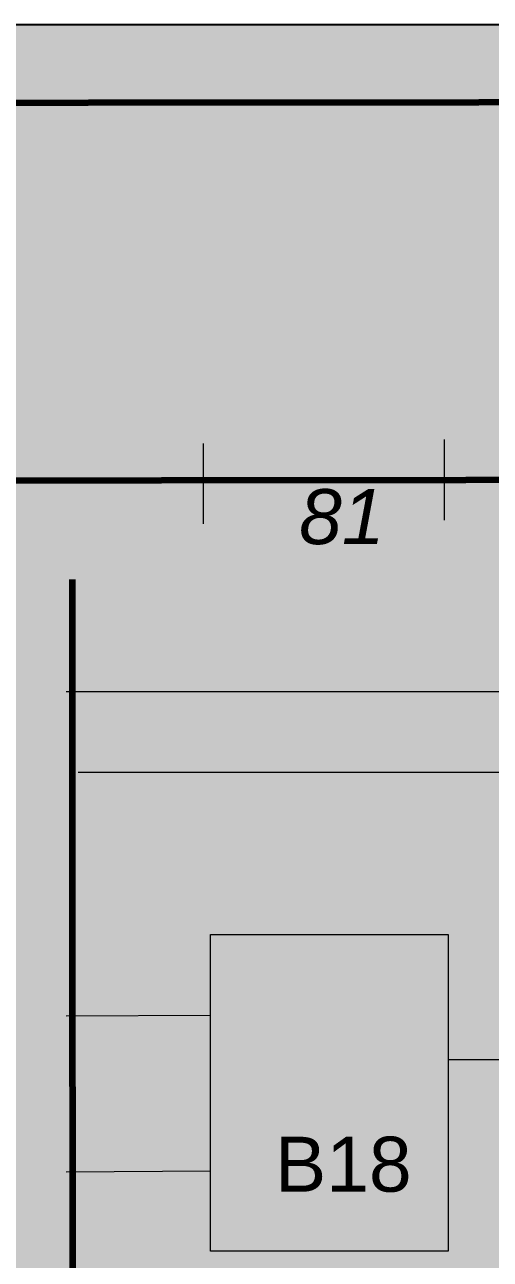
# Model space of a CAD drawing. Header units: millimetres. Extents: x 0 to 418, y 2 to 297.
# Drawn here: x 285.7 to 315, y 219.5 to 297 of the extents above; entities that cross this region are included whole.
import ezdxf
from ezdxf.xclip import XClip

# ---------------------------------------------------------------- set-up
doc = ezdxf.new("R2010")
doc.units = ezdxf.units.MM
doc.header["$MEASUREMENT"] = 0
doc.layers.get('0').update_dxf_attribs({"linetype": 'CONTINUOUS'})
doc.styles.add('Arial$001', font='arial.ttf', dxfattribs={"height": 3.45426})
doc.styles.add('Arial$201', font='ariali.ttf', dxfattribs={"oblique": 15, "height": 6.044954})

# ---------------------------------------------------------------- blocks, each defined once
blk = doc.blocks.new('MF239C630')
at = {"color": 0, "linetype": 'Continuous', "lineweight": 100, "true_color": 0x000007}
blk.add_lwpolyline([(19.75, 291.896), (412.405, 292.225), (412.405, 292.225)], dxfattribs=at)

msp = doc.modelspace()

# ---------------------------------------------------------------- hatches: boundary and pattern name
at = {"true_color": 0xffffff}
for points in [[(-0.132, 297.01), (-0.132, 1.627), (417.7, 1.627), (417.7, 297.01)], [(-0.132, 297.01), (-0.132, 1.89), (417.7, 1.89), (417.7, 297.01)], [(297.39, 239.897), (297.39, 220.015), (312.305, 220.015), (312.305, 239.897)]]:
    msp.add_hatch(color=0, dxfattribs=at).paths.add_polyline_path(points)
at = {"true_color": 0x000007}
h = msp.add_hatch(color=0, dxfattribs=at)
h.paths.add_polyline_path([(288.18, 264.202), (288.641, 266.373), (288.641, 266.373), (288.616, 266.355), (288.59, 266.337), (288.563, 266.318), (288.535, 266.301), (288.507, 266.283), (288.477, 266.266), (288.447, 266.249), (288.416, 266.232), (288.384, 266.215), (288.351, 266.199), (288.318, 266.183), (288.283, 266.168), (288.248, 266.152), (288.212, 266.137), (288.174, 266.123), (288.137, 266.109), (288.098, 266.095), (288.058, 266.082), (288.018, 266.069), (287.976, 266.056), (287.934, 266.044), (287.891, 266.033), (287.847, 266.022), (287.802, 266.011), (287.802, 266.011), (287.868, 266.324), (287.868, 266.324), (287.891, 266.334), (287.913, 266.344), (287.936, 266.355), (287.958, 266.365), (287.981, 266.376), (288.003, 266.386), (288.026, 266.397), (288.048, 266.407), (288.071, 266.418), (288.093, 266.429), (288.115, 266.44), (288.137, 266.451), (288.159, 266.463), (288.181, 266.474), (288.203, 266.486), (288.225, 266.498), (288.246, 266.51), (288.268, 266.523), (288.289, 266.535), (288.311, 266.548), (288.332, 266.562), (288.353, 266.575), (288.374, 266.589), (288.394, 266.603), (288.394, 266.603), (288.417, 266.618), (288.438, 266.632), (288.46, 266.646), (288.48, 266.66), (288.501, 266.673), (288.521, 266.687), (288.54, 266.7), (288.559, 266.714), (288.577, 266.727), (288.595, 266.74), (288.612, 266.753), (288.628, 266.766), (288.645, 266.779), (288.66, 266.791), (288.676, 266.804), (288.69, 266.817), (288.704, 266.829), (288.718, 266.842), (288.731, 266.854), (288.744, 266.866), (288.756, 266.879), (288.767, 266.891), (288.778, 266.904), (288.789, 266.916), (288.795, 266.922), (288.801, 266.929), (288.807, 266.935), (288.813, 266.942), (288.82, 266.949), (288.826, 266.956), (288.832, 266.963), (288.838, 266.97), (288.844, 266.977), (288.85, 266.985), (288.857, 266.992), (288.863, 267), (288.869, 267.008), (288.875, 267.016), (288.881, 267.024), (288.887, 267.032), (288.894, 267.04), (288.9, 267.048), (288.906, 267.056), (288.912, 267.064), (288.918, 267.072), (288.925, 267.08), (288.931, 267.089), (288.937, 267.097), (289.151, 267.097), (288.542, 264.202), (288.18, 264.202), (288.542, 264.202)])
h.paths.add_polyline_path([(292.39, 264.202), (292.39, 264.202), (292.395, 264.227), (292.399, 264.252), (292.404, 264.278), (292.409, 264.304), (292.415, 264.33), (292.421, 264.357), (292.427, 264.383), (292.434, 264.411), (292.441, 264.438), (292.449, 264.466), (292.456, 264.494), (292.464, 264.523), (292.473, 264.552), (292.481, 264.581), (292.49, 264.611), (292.5, 264.641), (292.51, 264.671), (292.52, 264.702), (292.53, 264.733), (292.541, 264.764), (292.552, 264.796), (292.564, 264.828), (292.575, 264.86), (292.588, 264.893), (292.588, 264.893), (292.604, 264.934), (292.621, 264.975), (292.638, 265.016), (292.656, 265.058), (292.674, 265.099), (292.692, 265.14), (292.711, 265.181), (292.73, 265.222), (292.749, 265.263), (292.769, 265.304), (292.789, 265.345), (292.81, 265.386), (292.83, 265.428), (292.851, 265.469), (292.873, 265.51), (292.895, 265.551), (292.917, 265.592), (292.939, 265.633), (292.962, 265.674), (292.985, 265.715), (293.008, 265.756), (293.032, 265.798), (293.056, 265.839), (293.081, 265.88), (293.106, 265.921), (293.131, 265.961), (293.156, 266.001), (293.181, 266.04), (293.207, 266.079), (293.232, 266.117), (293.258, 266.155), (293.284, 266.192), (293.311, 266.229), (293.337, 266.265), (293.364, 266.301), (293.391, 266.336), (293.419, 266.371), (293.446, 266.405), (293.474, 266.439), (293.502, 266.472), (293.531, 266.504), (293.56, 266.537), (293.589, 266.568), (293.618, 266.599), (293.648, 266.63), (293.678, 266.66), (293.708, 266.689), (293.739, 266.719), (292.292, 266.719), (292.374, 267.047), (294.216, 267.047), (294.15, 266.719), (294.15, 266.719), (294.111, 266.685), (294.072, 266.651), (294.034, 266.615), (293.996, 266.579), (293.959, 266.542), (293.922, 266.503), (293.885, 266.464), (293.849, 266.424), (293.813, 266.383), (293.778, 266.341), (293.743, 266.298), (293.708, 266.254), (293.674, 266.209), (293.64, 266.164), (293.607, 266.118), (293.574, 266.07), (293.541, 266.023), (293.509, 265.974), (293.478, 265.924), (293.447, 265.874), (293.416, 265.823), (293.386, 265.772), (293.357, 265.719), (293.328, 265.666), (293.328, 265.666), (293.293, 265.602), (293.26, 265.539), (293.227, 265.476), (293.196, 265.413), (293.166, 265.35), (293.136, 265.287), (293.108, 265.225), (293.08, 265.162), (293.054, 265.1), (293.028, 265.039), (293.004, 264.977), (292.98, 264.916), (292.958, 264.855), (292.936, 264.794), (292.915, 264.733), (292.895, 264.673), (292.876, 264.613), (292.858, 264.554), (292.841, 264.494), (292.825, 264.435), (292.809, 264.377), (292.795, 264.318), (292.781, 264.26), (292.768, 264.202)])
h.paths.add_polyline_path([(292.39, 264.202), (292.768, 264.202)])
h = msp.add_hatch(color=0, dxfattribs=at)
edge = h.paths.add_edge_path()
edge.add_line((293.048, 256.621), (293.41, 256.654))
edge.add_spline(control_points=[(293.41, 256.654), (293.443, 256.473), (293.509, 256.342), (293.607, 256.243), (293.607, 256.243), (293.706, 256.161), (293.837, 256.112), (293.969, 256.112), (293.969, 256.112), (294.15, 256.112), (294.281, 256.177), (294.413, 256.309), (294.413, 256.309), (294.528, 256.424), (294.577, 256.605), (294.577, 256.819), (294.577, 256.819), (294.577, 257.016), (294.528, 257.18), (294.413, 257.296), (294.413, 257.296), (294.298, 257.411), (294.15, 257.476), (293.969, 257.476), (293.969, 257.476), (293.854, 257.476), (293.755, 257.444), (293.657, 257.394), (293.657, 257.394), (293.558, 257.345), (293.492, 257.279), (293.443, 257.197)], knot_values=[0, 0, 0, 0, 0.03125, 0.03125, 0.03125, 0.03125, 0.0625, 0.0625, 0.0625, 0.0625, 0.09375, 0.09375, 0.09375, 0.09375, 0.125, 0.125, 0.125, 0.125, 0.15625, 0.15625, 0.15625, 0.15625, 0.1875, 0.1875, 0.1875, 0.1875, 0.21875, 0.21875, 0.21875, 0.21875, 1, 1, 1, 1], degree=3, periodic=0)
edge.add_line((293.443, 257.197), (293.114, 257.23))
edge.add_line((293.114, 257.23), (293.393, 258.726))
edge.add_line((293.393, 258.726), (294.824, 258.726))
edge.add_line((294.824, 258.726), (294.824, 258.381))
edge.add_line((294.824, 258.381), (293.673, 258.381))
edge.add_line((293.673, 258.381), (293.509, 257.608))
edge.add_spline(control_points=[(293.509, 257.608), (293.689, 257.723), (293.87, 257.789), (294.068, 257.789), (294.068, 257.789), (294.314, 257.789), (294.528, 257.69), (294.693, 257.526), (294.693, 257.526), (294.873, 257.345), (294.956, 257.115), (294.956, 256.852), (294.956, 256.852), (294.956, 256.588), (294.89, 256.358), (294.725, 256.161), (294.725, 256.161), (294.545, 255.931), (294.298, 255.816), (293.969, 255.816), (293.969, 255.816), (293.706, 255.816), (293.492, 255.898), (293.328, 256.046), (293.328, 256.046), (293.163, 256.177), (293.065, 256.375), (293.048, 256.621)], knot_values=[0, 0, 0, 0, 0.035714, 0.035714, 0.035714, 0.035714, 0.071429, 0.071429, 0.071429, 0.071429, 0.107143, 0.107143, 0.107143, 0.107143, 0.142857, 0.142857, 0.142857, 0.142857, 0.178571, 0.178571, 0.178571, 0.178571, 0.214286, 0.214286, 0.214286, 0.214286, 1, 1, 1, 1], degree=3, periodic=0)
h = msp.add_hatch(color=0, dxfattribs=at)
h.paths.add_polyline_path([(294.183, 250.816), (294.183, 251.507), (292.933, 251.507), (292.933, 251.836), (294.249, 253.711), (294.528, 253.711), (294.528, 251.836), (294.923, 251.836), (294.923, 251.507), (294.528, 251.507), (294.528, 250.816)])
h.paths.add_polyline_path([(294.183, 251.836), (294.183, 253.135), (293.278, 251.836)])
h = msp.add_hatch(color=0, dxfattribs=at)
h.paths.add_polyline_path([(294.183, 235.671), (294.183, 236.361), (292.933, 236.361), (292.933, 236.69), (294.249, 238.565), (294.528, 238.565), (294.528, 236.69), (294.923, 236.69), (294.923, 236.361), (294.528, 236.361), (294.528, 235.671)])
h.paths.add_polyline_path([(294.183, 236.69), (294.183, 237.989), (293.278, 236.69)])
h = msp.add_hatch(color=0, dxfattribs=at)
h.paths.add_polyline_path([(304.559, 235.095), (302.652, 235.095), (302.652, 235.424), (304.559, 235.424)])
h.paths.add_polyline_path([(304.559, 234.223), (302.652, 234.223), (302.652, 234.552), (304.559, 234.552), (304.559, 234.223), (304.559, 234.552)])
h.paths.add_polyline_path([(308.769, 233.401), (308.408, 233.401), (308.408, 235.654), (308.408, 235.654), (308.397, 235.644), (308.386, 235.634), (308.375, 235.623), (308.364, 235.613), (308.352, 235.603), (308.34, 235.592), (308.327, 235.582), (308.314, 235.572), (308.301, 235.562), (308.288, 235.551), (308.274, 235.541), (308.26, 235.531), (308.245, 235.52), (308.23, 235.51), (308.215, 235.5), (308.199, 235.49), (308.183, 235.479), (308.167, 235.469), (308.15, 235.459), (308.134, 235.449), (308.116, 235.438), (308.099, 235.428), (308.081, 235.418), (308.062, 235.407), (308.062, 235.407), (308.046, 235.397), (308.029, 235.388), (308.013, 235.378), (307.997, 235.369), (307.98, 235.36), (307.964, 235.351), (307.948, 235.343), (307.932, 235.335), (307.916, 235.327), (307.9, 235.319), (307.885, 235.312), (307.869, 235.305), (307.854, 235.298), (307.839, 235.291), (307.824, 235.284), (307.809, 235.277), (307.794, 235.271), (307.78, 235.264), (307.766, 235.258), (307.752, 235.251), (307.739, 235.245), (307.726, 235.239), (307.713, 235.233), (307.7, 235.227), (307.7, 235.572), (307.7, 235.572), (307.725, 235.584), (307.749, 235.597), (307.773, 235.61), (307.796, 235.623), (307.82, 235.636), (307.843, 235.649), (307.865, 235.662), (307.887, 235.676), (307.909, 235.69), (307.931, 235.704), (307.953, 235.718), (307.974, 235.732), (307.995, 235.747), (308.015, 235.761), (308.036, 235.776), (308.056, 235.791), (308.076, 235.806), (308.096, 235.822), (308.115, 235.837), (308.135, 235.853), (308.154, 235.869), (308.173, 235.885), (308.192, 235.901), (308.21, 235.917), (308.21, 235.917), (308.229, 235.934), (308.247, 235.95), (308.264, 235.967), (308.281, 235.983), (308.298, 235.999), (308.315, 236.016), (308.331, 236.032), (308.347, 236.048), (308.362, 236.064), (308.377, 236.08), (308.391, 236.097), (308.406, 236.112), (308.419, 236.128), (308.432, 236.144), (308.445, 236.16), (308.458, 236.175), (308.469, 236.191), (308.481, 236.206), (308.492, 236.222), (308.502, 236.237), (308.512, 236.252), (308.522, 236.266), (308.531, 236.281), (308.539, 236.295), (308.769, 236.295), (308.769, 233.401), (308.769, 236.295)])
h = msp.add_hatch(color=0, dxfattribs=at)
edge = h.paths.add_edge_path()
edge.add_line((294.89, 227.761), (294.528, 227.728))
edge.add_spline(control_points=[(294.528, 227.728), (294.495, 227.859), (294.462, 227.974), (294.397, 228.024), (294.397, 228.024), (294.298, 228.139), (294.183, 228.188), (294.035, 228.188), (294.035, 228.188), (293.936, 228.188), (293.837, 228.155), (293.739, 228.089), (293.739, 228.089), (293.64, 228.007), (293.541, 227.892), (293.476, 227.728), (293.476, 227.728), (293.41, 227.58), (293.377, 227.349), (293.377, 227.053), (293.377, 227.053), (293.459, 227.185), (293.574, 227.284), (293.689, 227.349), (293.689, 227.349), (293.821, 227.415), (293.953, 227.448), (294.084, 227.448), (294.084, 227.448), (294.314, 227.448), (294.528, 227.366), (294.693, 227.185), (294.693, 227.185), (294.857, 227.004), (294.939, 226.79), (294.939, 226.511), (294.939, 226.511), (294.939, 226.33), (294.89, 226.165), (294.824, 226.001), (294.824, 226.001), (294.742, 225.853), (294.627, 225.721), (294.495, 225.639), (294.495, 225.639), (294.364, 225.557), (294.199, 225.524), (294.035, 225.524), (294.035, 225.524), (293.739, 225.524), (293.492, 225.623), (293.311, 225.853), (293.311, 225.853), (293.114, 226.067), (293.032, 226.429), (293.032, 226.922), (293.032, 226.922), (293.032, 227.481), (293.13, 227.892), (293.344, 228.139), (293.344, 228.139), (293.525, 228.369), (293.755, 228.468), (294.068, 228.468), (294.068, 228.468), (294.298, 228.468), (294.479, 228.402), (294.627, 228.287), (294.627, 228.287), (294.775, 228.155), (294.857, 227.974), (294.89, 227.761)], knot_values=[0, 0, 0, 0, 0.013889, 0.013889, 0.013889, 0.013889, 0.027778, 0.027778, 0.027778, 0.027778, 0.041667, 0.041667, 0.041667, 0.041667, 0.055556, 0.055556, 0.055556, 0.055556, 0.069444, 0.069444, 0.069444, 0.069444, 0.083333, 0.083333, 0.083333, 0.083333, 0.097222, 0.097222, 0.097222, 0.097222, 0.111111, 0.111111, 0.111111, 0.111111, 0.125, 0.125, 0.125, 0.125, 0.138889, 0.138889, 0.138889, 0.138889, 0.152778, 0.152778, 0.152778, 0.152778, 0.166667, 0.166667, 0.166667, 0.166667, 0.180556, 0.180556, 0.180556, 0.180556, 0.194444, 0.194444, 0.194444, 0.194444, 0.208333, 0.208333, 0.208333, 0.208333, 0.222222, 0.222222, 0.222222, 0.222222, 0.236111, 0.236111, 0.236111, 0.236111, 1, 1, 1, 1], degree=3, periodic=0)
edge = h.paths.add_edge_path()
edge.add_spline(control_points=[(293.443, 226.511), (293.443, 226.379), (293.459, 226.264), (293.509, 226.149), (293.509, 226.149), (293.558, 226.05), (293.64, 225.952), (293.739, 225.902), (293.739, 225.902), (293.821, 225.836), (293.92, 225.82), (294.018, 225.82), (294.018, 225.82), (294.183, 225.82), (294.298, 225.869), (294.413, 226.001), (294.413, 226.001), (294.512, 226.116), (294.577, 226.28), (294.577, 226.494), (294.577, 226.494), (294.577, 226.692), (294.528, 226.84), (294.413, 226.955), (294.413, 226.955), (294.314, 227.07), (294.166, 227.136), (294.018, 227.136), (294.018, 227.136), (293.854, 227.136), (293.722, 227.07), (293.607, 226.955), (293.607, 226.955), (293.492, 226.84), (293.443, 226.692), (293.443, 226.511)], knot_values=[0, 0, 0, 0, 0.027778, 0.027778, 0.027778, 0.027778, 0.055556, 0.055556, 0.055556, 0.055556, 0.083333, 0.083333, 0.083333, 0.083333, 0.111111, 0.111111, 0.111111, 0.111111, 0.138889, 0.138889, 0.138889, 0.138889, 0.166667, 0.166667, 0.166667, 0.166667, 0.194444, 0.194444, 0.194444, 0.194444, 0.222222, 0.222222, 0.222222, 0.222222, 1, 1, 1, 1], degree=3, periodic=0)

# ---------------------------------------------------------------- linework, layer by layer
at = {"color": 0, "linetype": 'Continuous', "lineweight": 20, "true_color": 0x000007}
for points in [[(296.913, 270.715), (296.913, 265.666), (296.913, 265.666)], [(312.058, 270.961), (312.058, 265.913), (312.058, 265.913)], [(288.312, 255.141), (337.992, 255.141), (337.992, 255.141)], [(289.068, 250.093), (316.087, 250.093), (316.087, 250.093)], [(288.312, 234.783), (297.39, 234.832), (297.39, 234.832)], [(320.544, 232.036), (312.305, 232.036), (312.305, 232.036)], [(288.312, 224.998), (297.39, 225.064), (297.39, 225.064)]]:
    msp.add_lwpolyline(points, dxfattribs=at)
at = {"color": 0, "linetype": 'Continuous', "lineweight": 100, "true_color": 0x000007}
for points in [[(198.671, 268.314), (370.783, 268.495), (370.783, 268.495)], [(288.69, 262.18), (288.739, 71.106), (288.739, 71.106)]]:
    msp.add_lwpolyline(points, dxfattribs=at)
at = {"color": 0, "linetype": 'Continuous', "lineweight": 20, "true_color": 0x000007}
msp.add_lwpolyline([(297.39, 239.897), (312.305, 239.897), (312.305, 220.015), (297.39, 220.015)], close=True, dxfattribs=at)

# ---------------------------------------------------------------- block references
at = {"color": 0, "true_color": 0xffffff}
ref = msp.add_blockref('MF239C630', (0, 0), dxfattribs=at)
XClip(ref).set_block_clipping_path([(0, 1.7912147777), (417.8319348779, 297.01)])

# ---------------------------------------------------------------- texts
at = {"color": 0, "true_color": 0x000007}
for s, style, p in [('81', 'Arial$201', (302.948, 264.4)), ('B18', 'Arial$001', (301.435, 223.748))]:
    msp.add_text(s, height=3.4543, dxfattribs=dict(at, style=style)).set_placement(p)

doc.saveas('drawing.dxf')
